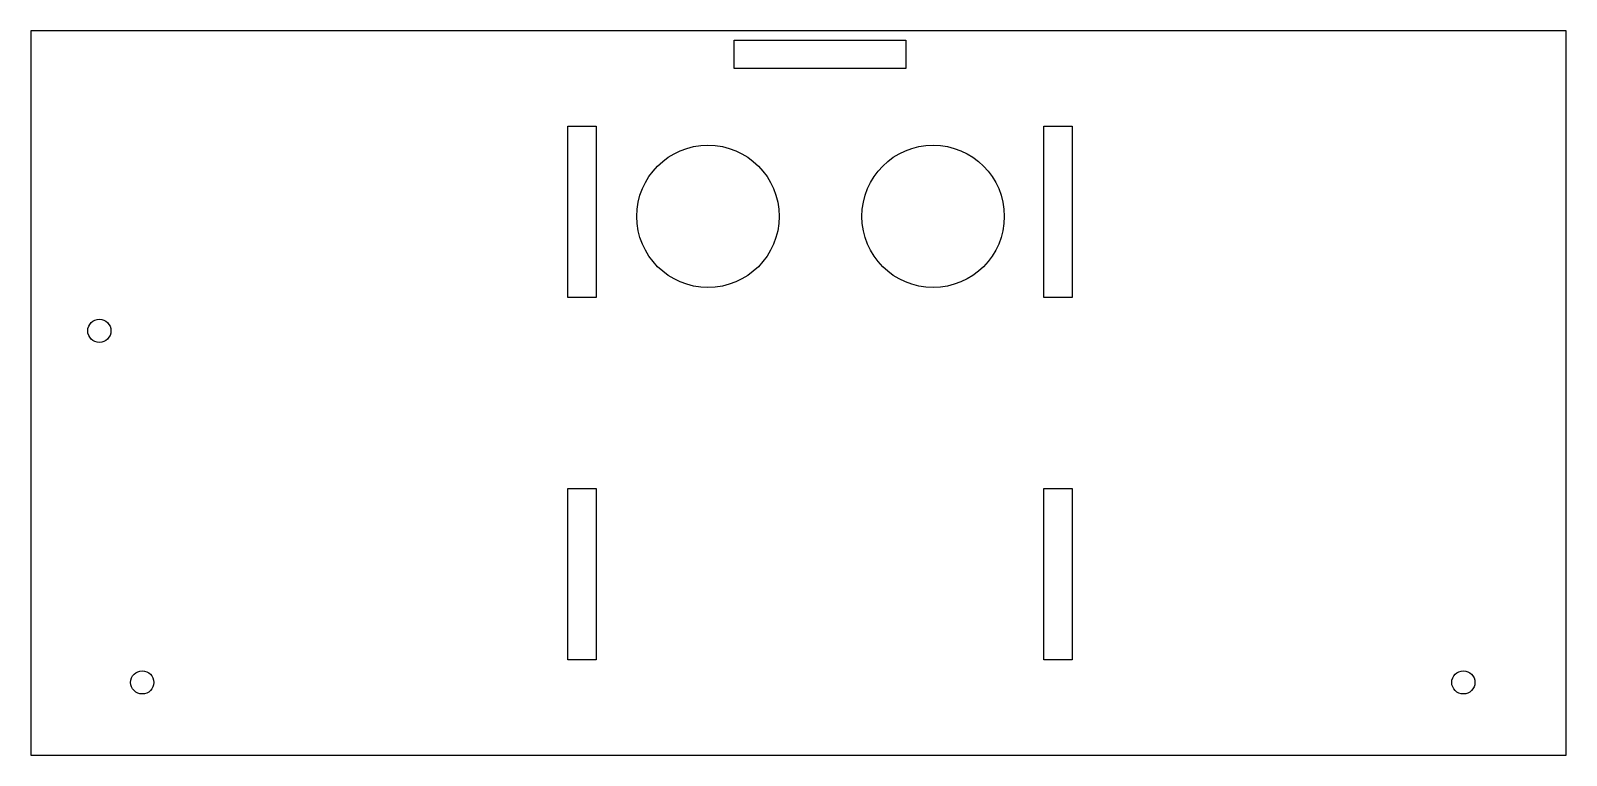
# Model space of a CAD drawing. Header units: millimetres. Extents: x -139 to 40, y 65 to 150.
import ezdxf

# ---------------------------------------------------------------- set-up
doc = ezdxf.new("R2010")
doc.units = ezdxf.units.MM
doc.layers.get('0').update_dxf_attribs({"linetype": 'CONTINUOUS'})

msp = doc.modelspace()

# ---------------------------------------------------------------- linework, layer by layer
for points in [[(-139, 65.5), (40, 65.5), (40, 150), (34.5, 150), (-133.5, 150), (-139, 150)], [(-37, 148.9), (-37, 145.6), (-57, 145.6), (-57, 145.75), (-57, 148.9)], [(-73.1, 118.88), (-76.4, 118.88), (-76.4, 138.88), (-73.1, 138.88)], [(-17.6, 118.88), (-20.9, 118.88), (-20.9, 138.88), (-17.6, 138.88)], [(-73.1, 76.63), (-76.4, 76.63), (-76.4, 96.63), (-73.1, 96.63)], [(-20.9, 96.63), (-17.6, 96.63), (-17.6, 76.63), (-20.9, 76.63)]]:
    msp.add_lwpolyline(points, close=True)
for centre, radius in [((-60.05, 128.35), 8.3), ((-33.81, 128.35), 8.3), ((-131, 115), 1.35), ((-126, 74), 1.35), ((28, 74), 1.35)]:
    msp.add_circle(centre, radius)

doc.saveas('drawing.dxf')
